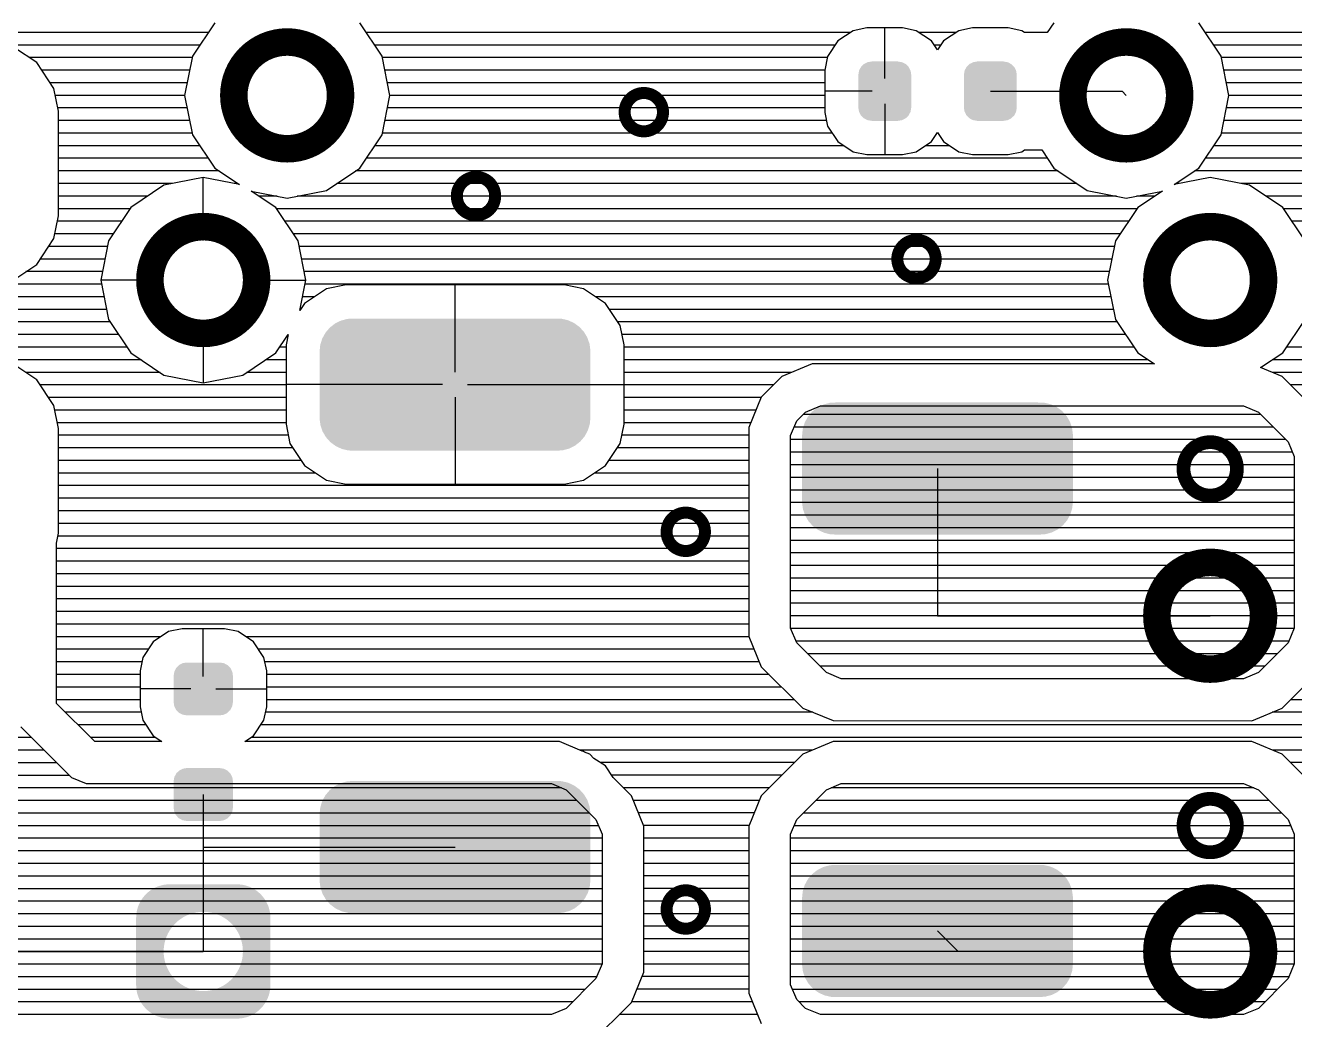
# Model space of a CAD drawing. Extents: x 295 to 953, y 10 to 290.
# Drawn here: x 609.67 to 648.09, y 200.65 to 230.74 of the extents above; entities that cross this region are included whole.
import ezdxf

# ---------------------------------------------------------------- set-up
doc = ezdxf.new("R2010")
doc.units = 0
doc.header["$LTSCALE"] = 5
doc.header["$MEASUREMENT"] = 0
doc.layers.get('0').update_dxf_attribs({"linetype": 'CONTINUOUS', "lineweight": 25})

msp = doc.modelspace()

# ---------------------------------------------------------------- linework, layer by layer
for p, q in [((615.204, 230.528), (609.347, 230.528)), ((615.403, 230.818), (614.727, 229.812)), ((620.472, 229.812), (619.797, 230.818)), ((634.651, 230.528), (619.995, 230.528)), ((634.732, 230.579), (634.265, 230.269)), ((635.143, 230.665), (634.732, 230.579)), ((636.225, 230.665), (635.143, 230.665)), ((635.687, 229.131), (635.687, 230.665)), ((636.637, 230.579), (636.225, 230.665)), ((637.104, 230.269), (636.637, 230.579)), ((637.851, 230.528), (636.718, 230.528)), ((637.932, 230.579), (637.465, 230.269)), ((638.344, 230.665), (637.932, 230.579)), ((639.426, 230.665), (638.344, 230.665)), ((639.837, 230.579), (639.426, 230.665)), ((639.919, 230.528), (639.837, 230.579)), ((640.604, 230.528), (639.919, 230.528)), ((640.604, 230.528), (639.919, 230.528)), ((640.803, 230.818), (640.604, 230.528)), ((645.872, 229.812), (645.197, 230.818)), ((679.639, 230.528), (645.395, 230.528)), ((614.95, 230.147), (609.347, 230.147)), ((634.183, 230.147), (620.249, 230.147)), ((634.265, 230.269), (633.95, 229.802)), ((637.282, 230), (637.104, 230.269)), ((637.379, 230.147), (637.191, 230.147)), ((637.465, 230.269), (637.282, 230)), ((679.416, 230.147), (645.649, 230.147)), ((610.018, 229.619), (609.347, 230.066)), ((614.722, 229.766), (609.799, 229.766)), ((614.727, 229.812), (614.493, 228.623)), ((620.706, 228.623), (620.472, 229.812)), ((633.945, 229.766), (620.477, 229.766)), ((633.95, 229.802), (633.868, 229.385)), ((646.106, 228.623), (645.872, 229.812)), ((679.339, 229.766), (645.877, 229.766)), ((610.536, 228.836), (610.018, 229.619)), ((614.646, 229.385), (610.175, 229.385)), ((633.868, 229.385), (620.554, 229.385)), ((633.868, 229.385), (633.868, 228.11)), ((662.062, 229.385), (645.954, 229.385)), ((614.569, 229.004), (610.429, 229.004)), ((633.868, 229.004), (620.63, 229.004)), ((661.143, 229.004), (646.03, 229.004)), ((610.678, 228.145), (610.536, 228.836)), ((614.493, 228.623), (610.582, 228.623)), ((614.493, 228.623), (614.727, 227.429)), ((620.472, 227.429), (620.706, 228.623)), ((633.868, 228.623), (620.706, 228.623)), ((635.306, 228.75), (633.868, 228.75)), ((638.882, 228.75), (642.87, 228.75)), ((642.87, 228.75), (642.997, 228.623)), ((645.872, 227.429), (646.106, 228.623)), ((660.762, 228.623), (646.106, 228.623)), ((614.569, 228.242), (610.658, 228.242)), ((633.868, 228.242), (620.63, 228.242)), ((635.687, 228.369), (635.687, 226.83)), ((660.462, 228.242), (646.03, 228.242)), ((610.678, 224.981), (610.678, 228.145)), ((614.646, 227.861), (610.678, 227.861)), ((633.919, 227.861), (620.554, 227.861)), ((633.868, 228.11), (633.95, 227.693)), ((660.305, 227.861), (645.954, 227.861)), ((614.722, 227.48), (610.678, 227.48)), ((634.097, 227.48), (620.477, 227.48)), ((633.95, 227.693), (634.265, 227.226)), ((637.104, 227.226), (637.282, 227.495)), ((637.297, 227.48), (637.272, 227.48)), ((637.282, 227.495), (637.465, 227.226)), ((660.147, 227.48), (645.877, 227.48)), ((614.95, 227.099), (610.678, 227.099)), ((614.727, 227.429), (615.403, 226.423)), ((619.797, 226.423), (620.472, 227.429)), ((634.458, 227.099), (620.249, 227.099)), ((634.265, 227.226), (634.732, 226.916)), ((636.637, 226.916), (637.104, 227.226)), ((637.658, 227.099), (636.911, 227.099)), ((637.465, 227.226), (637.932, 226.916)), ((645.197, 226.423), (645.872, 227.429)), ((660.142, 227.099), (645.649, 227.099)), ((615.204, 226.718), (610.678, 226.718)), ((640.604, 226.718), (619.995, 226.718)), ((634.732, 226.916), (635.143, 226.83)), ((635.143, 226.83), (636.225, 226.83)), ((636.225, 226.83), (636.637, 226.916)), ((637.932, 226.916), (638.344, 226.83)), ((638.344, 226.83), (639.426, 226.83)), ((639.426, 226.83), (639.837, 226.916)), ((639.837, 226.916), (639.919, 226.972)), ((639.919, 226.972), (640.437, 226.972)), ((640.437, 226.972), (640.803, 226.423)), ((660.142, 226.718), (645.395, 226.718)), ((615.535, 226.337), (610.678, 226.337)), ((615.403, 226.423), (616.149, 225.926)), ((618.791, 225.748), (619.797, 226.423)), ((640.935, 226.337), (619.665, 226.337)), ((640.803, 226.423), (641.808, 225.748)), ((644.45, 225.926), (645.197, 226.423)), ((660.142, 226.337), (645.065, 226.337)), ((614.122, 225.956), (610.678, 225.956)), ((615.057, 226.139), (613.868, 225.905)), ((615.057, 224.234), (615.057, 226.139)), ((616.149, 225.926), (615.057, 226.139)), ((616.104, 225.956), (615.997, 225.956)), ((641.504, 225.956), (619.096, 225.956)), ((645.537, 226.139), (644.45, 225.926)), ((644.602, 225.956), (644.496, 225.956)), ((646.731, 225.905), (645.537, 226.139)), ((660.142, 225.956), (646.477, 225.956)), ((613.376, 225.575), (610.678, 225.575)), ((613.868, 225.905), (612.863, 225.23)), ((617.257, 225.23), (616.51, 225.727)), ((616.51, 225.727), (617.597, 225.514)), ((617.297, 225.575), (616.744, 225.575)), ((617.597, 225.514), (618.791, 225.748)), ((642.697, 225.575), (617.902, 225.575)), ((641.808, 225.748), (642.997, 225.514)), ((642.997, 225.514), (644.089, 225.727)), ((643.856, 225.575), (643.302, 225.575)), ((644.089, 225.727), (643.343, 225.23)), ((647.737, 225.23), (646.731, 225.905)), ((660.142, 225.575), (647.224, 225.575)), ((612.837, 225.194), (610.678, 225.194)), ((612.863, 225.23), (612.187, 224.224)), ((617.932, 224.224), (617.257, 225.23)), ((643.317, 225.194), (617.282, 225.194)), ((643.343, 225.23), (642.667, 224.224)), ((648.412, 224.224), (647.737, 225.23)), ((660.142, 225.194), (647.762, 225.194)), ((610.536, 224.29), (610.678, 224.981)), ((612.583, 224.813), (610.643, 224.813)), ((643.063, 224.813), (617.536, 224.813)), ((660.142, 224.813), (648.016, 224.813)), ((612.329, 224.432), (610.566, 224.432)), ((642.809, 224.432), (617.79, 224.432)), ((610.018, 223.507), (610.536, 224.29)), ((612.156, 224.051), (610.378, 224.051)), ((612.187, 224.224), (611.953, 223.035)), ((618.166, 223.035), (617.932, 224.224)), ((642.636, 224.051), (617.963, 224.051)), ((642.667, 224.224), (642.433, 223.035)), ((612.08, 223.67), (610.124, 223.67)), ((642.56, 223.67), (618.039, 223.67)), ((609.23, 222.984), (610.018, 223.507)), ((612.004, 223.289), (609.688, 223.289)), ((642.484, 223.289), (618.115, 223.289)), ((611.979, 222.908), (608.839, 222.908)), ((613.858, 223.035), (611.953, 223.035)), ((611.953, 223.035), (612.187, 221.841)), ((616.261, 223.035), (618.166, 223.035)), ((617.983, 222.116), (618.166, 223.035)), ((642.459, 222.908), (618.141, 222.908)), ((619.38, 222.888), (618.791, 222.771)), ((625.979, 222.888), (619.38, 222.888)), ((622.677, 220.251), (622.677, 222.888)), ((626.568, 222.771), (625.979, 222.888)), ((642.433, 223.035), (642.667, 221.841)), ((612.055, 222.527), (583.307, 222.527)), ((618.425, 222.527), (618.064, 222.527)), ((618.791, 222.771), (618.125, 222.324)), ((627.234, 222.324), (626.568, 222.771)), ((642.535, 222.527), (626.934, 222.527)), ((612.131, 222.146), (583.307, 222.146)), ((618.125, 222.324), (617.983, 222.116)), ((618.004, 222.146), (617.988, 222.146)), ((627.681, 221.658), (627.234, 222.324)), ((642.611, 222.146), (627.356, 222.146)), ((612.243, 221.765), (583.307, 221.765)), ((612.187, 221.841), (612.863, 220.835)), ((615.057, 221.831), (615.057, 219.926)), ((642.723, 221.765), (627.61, 221.765)), ((642.667, 221.841), (643.343, 220.835)), ((647.737, 220.835), (648.412, 221.841)), ((612.497, 221.384), (583.307, 221.384)), ((617.257, 220.835), (617.628, 221.389)), ((617.628, 221.389), (617.562, 221.069)), ((617.628, 221.384), (617.623, 221.384)), ((627.798, 221.069), (627.681, 221.658)), ((642.977, 221.384), (627.732, 221.384)), ((612.751, 221.003), (583.307, 221.003)), ((617.562, 221.003), (617.369, 221.003)), ((617.562, 221.069), (617.562, 218.676)), ((627.798, 218.676), (627.798, 221.069)), ((643.231, 221.003), (627.798, 221.003)), ((656.728, 221.003), (647.849, 221.003)), ((613.183, 220.622), (608.839, 220.622)), ((610.018, 220.017), (609.23, 220.541)), ((612.863, 220.835), (613.868, 220.16)), ((616.251, 220.16), (617.257, 220.835)), ((617.562, 220.622), (616.937, 220.622)), ((643.663, 220.622), (627.798, 220.622)), ((643.343, 220.835), (643.856, 220.495)), ((647.061, 220.383), (647.737, 220.835)), ((656.728, 220.622), (647.417, 220.622)), ((613.757, 220.241), (609.688, 220.241)), ((613.868, 220.16), (615.057, 219.926)), ((615.057, 219.926), (616.251, 220.16)), ((617.562, 220.241), (616.363, 220.241)), ((632.873, 220.241), (627.798, 220.241)), ((633.487, 220.495), (632.568, 220.114)), ((643.856, 220.495), (633.487, 220.495)), ((647.716, 220.114), (647.061, 220.383)), ((656.779, 220.241), (647.412, 220.241)), ((610.536, 219.235), (610.018, 220.017)), ((617.562, 219.86), (610.124, 219.86)), ((622.296, 219.87), (617.562, 219.87)), ((623.058, 219.87), (627.798, 219.87)), ((632.314, 219.86), (627.798, 219.86)), ((632.568, 220.114), (631.948, 219.494)), ((648.971, 218.859), (647.716, 220.114)), ((656.957, 219.86), (647.97, 219.86)), ((617.562, 219.479), (610.378, 219.479)), ((622.677, 219.489), (622.677, 216.858)), ((631.943, 219.479), (627.798, 219.479)), ((631.948, 219.494), (631.567, 218.575)), ((610.678, 218.544), (610.536, 219.235)), ((617.562, 219.098), (610.566, 219.098)), ((631.786, 219.098), (627.798, 219.098)), ((633.025, 218.773), (633.289, 219.037)), ((633.289, 219.037), (633.736, 219.225)), ((633.736, 219.225), (646.548, 219.225)), ((646.548, 219.225), (646.995, 219.037)), ((646.995, 219.037), (647.894, 218.138)), ((617.562, 218.717), (610.643, 218.717)), ((617.562, 218.676), (617.678, 218.087)), ((627.681, 218.087), (627.798, 218.676)), ((631.628, 218.717), (627.798, 218.717)), ((632.837, 218.326), (633.025, 218.773)), ((647.066, 218.966), (633.218, 218.966)), ((610.678, 215.379), (610.678, 218.544)), ((617.633, 218.336), (610.678, 218.336)), ((631.567, 218.336), (627.727, 218.336)), ((631.567, 218.575), (631.567, 212.25)), ((632.837, 212.499), (632.837, 218.326)), ((647.447, 218.585), (632.949, 218.585)), ((617.77, 217.955), (610.678, 217.955)), ((617.678, 218.087), (618.125, 217.417)), ((627.234, 217.417), (627.681, 218.087)), ((631.567, 217.955), (627.589, 217.955)), ((647.828, 218.204), (632.837, 218.204)), ((647.894, 218.138), (648.082, 217.691)), ((618.024, 217.574), (610.678, 217.574)), ((631.567, 217.574), (627.335, 217.574)), ((648.021, 217.823), (632.837, 217.823)), ((648.082, 217.691), (648.077, 212.499)), ((618.466, 217.193), (610.678, 217.193)), ((618.125, 217.417), (618.791, 216.975)), ((626.568, 216.975), (627.234, 217.417)), ((631.567, 217.193), (626.894, 217.193)), ((648.082, 217.442), (632.837, 217.442)), ((637.282, 217.33), (637.282, 212.875)), ((631.567, 216.812), (610.678, 216.812)), ((618.791, 216.975), (619.38, 216.858)), ((619.38, 216.858), (625.979, 216.858)), ((625.979, 216.858), (626.568, 216.975)), ((648.082, 217.061), (632.837, 217.061)), ((631.567, 216.431), (610.678, 216.431)), ((648.082, 216.68), (632.837, 216.68)), ((631.567, 216.05), (610.678, 216.05)), ((648.082, 216.299), (632.837, 216.299)), ((631.567, 215.669), (610.678, 215.669)), ((648.082, 215.918), (632.837, 215.918)), ((648.082, 215.537), (632.837, 215.537)), ((610.617, 215.075), (610.678, 215.379)), ((631.567, 215.288), (610.658, 215.288)), ((648.082, 215.156), (632.837, 215.156)), ((610.612, 210.223), (610.617, 215.075)), ((631.567, 214.907), (610.617, 214.907)), ((648.082, 214.775), (632.837, 214.775)), ((631.567, 214.526), (610.617, 214.526)), ((648.082, 214.394), (632.837, 214.394)), ((631.567, 214.145), (610.617, 214.145)), ((648.082, 214.013), (632.837, 214.013)), ((631.567, 213.764), (610.617, 213.764)), ((648.082, 213.632), (632.837, 213.632)), ((631.567, 213.383), (610.617, 213.383)), ((648.082, 213.251), (632.837, 213.251)), ((631.567, 213.002), (610.617, 213.002)), ((648.082, 212.87), (632.837, 212.87)), ((637.282, 212.875), (645.537, 212.875)), ((631.567, 212.621), (610.617, 212.621)), ((614.422, 212.479), (614.006, 212.397)), ((615.697, 212.479), (614.422, 212.479)), ((615.057, 211.041), (615.057, 212.479)), ((616.114, 212.397), (615.697, 212.479)), ((633.025, 212.052), (632.837, 212.499)), ((648.077, 212.489), (632.842, 212.489)), ((648.077, 212.499), (647.894, 212.052)), ((613.772, 212.24), (610.617, 212.24)), ((613.538, 212.083), (613.228, 211.615)), ((614.006, 212.397), (613.538, 212.083)), ((616.581, 212.083), (616.114, 212.397)), ((631.572, 212.24), (616.347, 212.24)), ((616.891, 211.615), (616.581, 212.083)), ((631.567, 212.25), (631.948, 211.331)), ((647.92, 212.108), (633, 212.108)), ((613.386, 211.859), (610.617, 211.859)), ((631.73, 211.859), (616.734, 211.859)), ((633.924, 211.153), (633.025, 212.052)), ((647.569, 211.727), (633.345, 211.727)), ((647.894, 212.052), (646.995, 211.153)), ((613.198, 211.478), (610.617, 211.478)), ((613.228, 211.615), (613.142, 211.204)), ((616.977, 211.204), (616.891, 211.615)), ((631.887, 211.478), (616.921, 211.478)), ((631.948, 211.331), (633.203, 210.076)), ((647.188, 211.346), (633.726, 211.346)), ((647.716, 210.076), (648.971, 211.331)), ((613.142, 211.097), (610.617, 211.097)), ((613.142, 211.204), (613.142, 210.122)), ((616.977, 210.122), (616.977, 211.204)), ((632.187, 211.097), (616.977, 211.097)), ((634.371, 210.97), (633.924, 211.153)), ((646.548, 210.965), (634.371, 210.97)), ((646.995, 211.153), (646.548, 210.965)), ((613.142, 210.716), (610.617, 210.716)), ((614.676, 210.66), (613.142, 210.66)), ((615.438, 210.66), (616.977, 210.66)), ((632.568, 210.716), (616.977, 210.716)), ((611.775, 209.065), (610.612, 210.223)), ((613.142, 210.335), (610.617, 210.335)), ((632.949, 210.335), (616.977, 210.335)), ((677.358, 210.335), (647.97, 210.335)), ((613.178, 209.954), (610.886, 209.954)), ((613.142, 210.122), (613.228, 209.71)), ((616.891, 209.71), (616.977, 210.122)), ((633.508, 209.954), (616.942, 209.954)), ((633.203, 210.076), (634.122, 209.7)), ((646.797, 209.695), (647.716, 210.076)), ((677.272, 209.954), (647.412, 209.954)), ((609.53, 209.512), (611.064, 207.978)), ((613.32, 209.573), (611.267, 209.573)), ((613.228, 209.71), (613.538, 209.243)), ((616.581, 209.243), (616.891, 209.71)), ((677.231, 209.573), (616.8, 209.573)), ((634.122, 209.7), (646.797, 209.695)), ((609.85, 209.187), (601.092, 209.187)), ((613.614, 209.192), (611.648, 209.192)), ((613.807, 209.065), (611.775, 209.065)), ((613.538, 209.243), (613.807, 209.065)), ((616.312, 209.065), (616.581, 209.243)), ((625.842, 209.065), (616.312, 209.065)), ((677.231, 209.192), (616.505, 209.192)), ((626.528, 208.781), (625.842, 209.065)), ((634.122, 209.065), (633.203, 208.684)), ((646.797, 209.065), (634.122, 209.065)), ((647.716, 208.684), (646.797, 209.065)), ((610.231, 208.806), (601.092, 208.806)), ((633.508, 208.811), (626.457, 208.811)), ((626.568, 208.77), (626.528, 208.781)), ((626.599, 208.75), (626.568, 208.77)), ((626.761, 208.684), (626.599, 208.75)), ((626.883, 208.557), (626.761, 208.684)), ((633.203, 208.684), (631.948, 207.429)), ((677.231, 208.811), (647.412, 208.811)), ((648.971, 207.429), (647.716, 208.684)), ((610.612, 208.425), (601.092, 208.425)), ((627.234, 208.328), (626.883, 208.557)), ((632.949, 208.43), (627.081, 208.43)), ((627.468, 207.978), (627.234, 208.328)), ((677.231, 208.43), (647.97, 208.43)), ((610.993, 208.044), (601.092, 208.044)), ((611.064, 207.978), (611.511, 207.795)), ((632.568, 208.049), (627.422, 208.049)), ((628.016, 207.429), (627.468, 207.978)), ((625.898, 207.663), (601.092, 207.663)), ((611.511, 207.795), (625.593, 207.795)), ((625.593, 207.795), (626.04, 207.607)), ((626.04, 207.607), (626.939, 206.708)), ((632.187, 207.668), (627.777, 207.668)), ((633.025, 206.708), (633.924, 207.607)), ((633.924, 207.607), (634.371, 207.795)), ((646.853, 207.663), (634.066, 207.663)), ((634.371, 207.795), (645.537, 207.795)), ((645.537, 207.795), (646.548, 207.795)), ((646.548, 207.795), (646.995, 207.607)), ((646.995, 207.607), (647.894, 206.708)), ((626.365, 207.282), (601.092, 207.282)), ((615.057, 207.465), (615.057, 205.89)), ((628.397, 206.51), (628.016, 207.429)), ((631.887, 207.287), (628.077, 207.287)), ((631.948, 207.429), (631.567, 206.51)), ((647.32, 207.282), (633.599, 207.282)), ((626.746, 206.901), (601.092, 206.901)), ((626.939, 206.708), (627.127, 206.261)), ((631.73, 206.906), (628.235, 206.906)), ((632.837, 206.261), (633.025, 206.708)), ((647.701, 206.901), (633.218, 206.901)), ((647.894, 206.708), (648.082, 206.261)), ((627.015, 206.52), (601.092, 206.52)), ((631.572, 206.525), (628.392, 206.525)), ((628.397, 202.09), (628.397, 206.51)), ((631.567, 206.51), (631.567, 201.455)), ((647.97, 206.52), (632.949, 206.52)), ((627.127, 206.139), (601.087, 206.139)), ((627.127, 206.261), (627.127, 202.339)), ((631.567, 206.144), (628.397, 206.144)), ((632.837, 201.704), (632.837, 206.261)), ((648.082, 206.139), (632.837, 206.139)), ((648.082, 206.261), (648.082, 202.339)), ((627.127, 205.758), (601.087, 205.758)), ((615.057, 205.89), (615.057, 202.715)), ((615.057, 205.89), (615.072, 205.875)), ((615.072, 205.875), (622.677, 205.875)), ((631.567, 205.763), (628.397, 205.763)), ((648.082, 205.758), (632.837, 205.758)), ((627.127, 205.377), (601.087, 205.377)), ((631.567, 205.382), (628.397, 205.382)), ((648.082, 205.377), (632.837, 205.377)), ((627.127, 204.996), (601.087, 204.996)), ((631.567, 205.001), (628.397, 205.001)), ((648.082, 204.996), (632.837, 204.996)), ((627.127, 204.615), (601.087, 204.615)), ((631.567, 204.62), (628.397, 204.62)), ((648.082, 204.615), (632.837, 204.615)), ((627.127, 204.234), (601.087, 204.234)), ((631.567, 204.239), (628.397, 204.239)), ((648.082, 204.234), (632.837, 204.234)), ((627.127, 203.853), (601.087, 203.853)), ((631.567, 203.858), (628.397, 203.858)), ((648.082, 203.853), (632.837, 203.853)), ((627.127, 203.472), (601.148, 203.472)), ((631.567, 203.477), (628.397, 203.477)), ((648.082, 203.472), (632.837, 203.472)), ((637.907, 202.715), (637.282, 203.335)), ((627.127, 203.091), (601.341, 203.091)), ((631.567, 203.096), (628.397, 203.096)), ((648.082, 203.091), (632.837, 203.091)), ((627.127, 202.71), (601.722, 202.71)), ((604.262, 202.715), (615.057, 202.715)), ((631.567, 202.715), (628.397, 202.715)), ((648.082, 202.71), (632.837, 202.71)), ((645.537, 202.715), (637.907, 202.715)), ((627.122, 202.329), (602.103, 202.329)), ((627.127, 202.339), (626.939, 201.892)), ((628.016, 201.171), (628.397, 202.09)), ((631.567, 202.334), (628.397, 202.334)), ((648.077, 202.329), (632.837, 202.329)), ((648.082, 202.339), (647.894, 201.892)), ((626.965, 201.948), (602.484, 201.948)), ((626.939, 201.892), (626.04, 200.993)), ((631.567, 201.953), (628.336, 201.953)), ((647.92, 201.948), (632.837, 201.948)), ((647.894, 201.892), (646.995, 200.993)), ((626.619, 201.567), (602.865, 201.567)), ((631.567, 201.572), (628.179, 201.572)), ((631.567, 201.455), (631.948, 200.536)), ((633.025, 201.257), (632.837, 201.704)), ((647.574, 201.567), (632.898, 201.567)), ((626.238, 201.186), (603.246, 201.186)), ((626.04, 200.993), (625.593, 200.805)), ((626.761, 199.916), (628.016, 201.171)), ((631.679, 201.191), (628.021, 201.191)), ((633.289, 200.993), (633.025, 201.257)), ((647.193, 201.186), (633.091, 201.186)), ((633.736, 200.81), (633.289, 200.993)), ((646.995, 200.993), (646.548, 200.805)), ((625.593, 200.805), (603.891, 200.81)), ((631.836, 200.81), (627.65, 200.81)), ((646.172, 200.81), (633.736, 200.81)), ((646.548, 200.805), (646.172, 200.81))]:
    msp.add_line(p, q)
for points, const_width in [([(619.213, 228.623, -1), (615.982, 228.623, -1)], 0.833), ([(644.613, 228.623, -1), (641.382, 228.623, -1)], 0.833), ([(628.973, 228.115, -1), (627.812, 228.115, -1)], 0.363), ([(623.893, 225.575, -1), (622.732, 225.575, -1)], 0.363), ([(616.673, 223.035, -1), (613.442, 223.035, -1)], 0.833), ([(647.153, 223.035, -1), (643.922, 223.035, -1)], 0.833), ([(637.228, 223.67, -1), (636.067, 223.67, -1)], 0.363), ([(646.345, 217.32, -1), (644.729, 217.32, -1)], 0.417), ([(630.243, 215.415, -1), (629.082, 215.415, -1)], 0.363), ([(647.153, 212.875, -1), (643.922, 212.875, -1)], 0.833), ([(646.345, 206.525, -1), (644.729, 206.525, -1)], 0.417), ([(630.243, 203.985, -1), (629.082, 203.985, -1)], 0.363), ([(647.153, 202.715, -1), (643.922, 202.715, -1)], 0.833)]:
    msp.add_lwpolyline(points, format="xyb", close=True, dxfattribs=dict(const_width=const_width))
for points in [[(636.47, 229.362), (636.464, 229.375), (634.906, 229.362), (634.908, 229.375)], [(636.464, 229.375), (636.415, 229.476), (634.908, 229.375), (634.962, 229.476)], [(636.415, 229.476), (636.404, 229.488), (634.962, 229.476), (634.968, 229.488)], [(636.404, 229.488), (636.326, 229.567), (634.968, 229.488), (635.051, 229.567)], [(636.326, 229.567), (636.31, 229.575), (635.051, 229.567), (635.059, 229.575)], [(636.31, 229.575), (636.214, 229.626), (635.059, 229.575), (635.165, 229.626)], [(636.214, 229.626), (636.188, 229.63), (635.165, 229.626), (635.174, 229.63)], [(636.188, 229.63), (636.088, 229.646), (635.174, 229.63), (635.286, 229.646)], [(636.088, 229.646), (636.088, 229.649), (635.286, 229.646), (635.286, 229.649)], [(639.665, 229.362), (639.659, 229.375), (638.101, 229.362), (638.103, 229.375)], [(639.659, 229.375), (639.61, 229.476), (638.103, 229.375), (638.157, 229.476)], [(639.61, 229.476), (639.599, 229.488), (638.157, 229.476), (638.163, 229.488)], [(639.599, 229.488), (639.522, 229.567), (638.163, 229.488), (638.246, 229.567)], [(639.522, 229.567), (639.506, 229.575), (638.246, 229.567), (638.255, 229.575)], [(639.506, 229.575), (639.409, 229.626), (638.255, 229.575), (638.36, 229.626)], [(639.409, 229.626), (639.383, 229.63), (638.36, 229.626), (638.369, 229.63)], [(639.383, 229.63), (639.284, 229.646), (638.369, 229.63), (638.481, 229.646)], [(639.284, 229.646), (639.284, 229.649), (638.481, 229.646), (638.481, 229.649)], [(636.487, 229.25), (636.47, 229.362), (634.887, 229.25), (634.906, 229.362)], [(636.487, 229.248), (636.487, 229.25), (634.887, 229.248), (634.887, 229.25)], [(636.487, 228.252), (636.487, 229.248), (634.887, 228.252), (634.887, 229.248)], [(639.682, 229.25), (639.665, 229.362), (638.082, 229.25), (638.101, 229.362)], [(639.682, 229.248), (639.682, 229.25), (638.082, 229.248), (638.082, 229.25)], [(639.682, 228.252), (639.682, 229.248), (638.082, 228.252), (638.082, 229.248)], [(636.487, 228.25), (636.487, 228.252), (634.887, 228.25), (634.887, 228.252)], [(636.468, 228.138), (636.487, 228.25), (634.904, 228.138), (634.887, 228.25)], [(639.682, 228.25), (639.682, 228.252), (638.082, 228.25), (638.082, 228.252)], [(639.663, 228.138), (639.682, 228.25), (638.099, 228.138), (638.082, 228.25)], [(636.466, 228.125), (636.468, 228.138), (634.91, 228.125), (634.904, 228.138)], [(636.412, 228.024), (636.466, 228.125), (634.959, 228.024), (634.91, 228.125)], [(636.406, 228.012), (636.412, 228.024), (634.97, 228.012), (634.959, 228.024)], [(636.323, 227.933), (636.406, 228.012), (635.048, 227.933), (634.97, 228.012)], [(636.315, 227.925), (636.323, 227.933), (635.064, 227.925), (635.048, 227.933)], [(636.209, 227.874), (636.315, 227.925), (635.16, 227.874), (635.064, 227.925)], [(636.2, 227.87), (636.209, 227.874), (635.186, 227.87), (635.16, 227.874)], [(636.088, 227.854), (636.2, 227.87), (635.286, 227.854), (635.186, 227.87)], [(636.088, 227.851), (636.088, 227.854), (635.286, 227.851), (635.286, 227.854)], [(639.661, 228.125), (639.663, 228.138), (638.106, 228.125), (638.099, 228.138)], [(639.608, 228.024), (639.661, 228.125), (638.155, 228.024), (638.106, 228.125)], [(639.602, 228.012), (639.608, 228.024), (638.166, 228.012), (638.155, 228.024)], [(639.519, 227.933), (639.602, 228.012), (638.243, 227.933), (638.166, 228.012)], [(639.51, 227.925), (639.519, 227.933), (638.259, 227.925), (638.243, 227.933)], [(639.404, 227.874), (639.51, 227.925), (638.356, 227.874), (638.259, 227.925)], [(639.395, 227.87), (639.404, 227.874), (638.382, 227.87), (638.356, 227.874)], [(639.284, 227.854), (639.395, 227.87), (638.481, 227.854), (638.382, 227.87)], [(639.284, 227.851), (639.284, 227.854), (638.481, 227.851), (638.481, 227.854)], [(626.447, 221.613), (626.306, 221.717), (618.911, 221.613), (619.044, 221.717)], [(626.306, 221.717), (626.285, 221.733), (619.044, 221.717), (619.075, 221.733)], [(626.285, 221.733), (626.124, 221.807), (619.075, 221.733), (619.225, 221.807)], [(626.124, 221.807), (626.102, 221.817), (619.225, 221.807), (619.262, 221.817)], [(626.102, 221.817), (625.924, 221.859), (619.262, 221.817), (619.419, 221.859)], [(625.924, 221.859), (625.906, 221.863), (619.419, 221.859), (619.491, 221.863)], [(625.906, 221.863), (625.705, 221.869), (619.491, 221.863), (619.592, 221.869)], [(619.65, 221.869), (619.62, 221.871), (619.592, 221.869), (619.62, 221.871)], [(626.685, 221.29), (626.596, 221.44), (618.673, 221.29), (618.755, 221.44)], [(626.596, 221.44), (626.582, 221.464), (618.755, 221.44), (618.775, 221.464)], [(626.582, 221.464), (626.465, 221.593), (618.775, 221.464), (618.886, 221.593)], [(626.465, 221.593), (626.447, 221.613), (618.886, 221.593), (618.911, 221.613)], [(626.776, 220.9), (626.754, 221.071), (618.581, 220.9), (618.598, 221.071)], [(626.754, 221.071), (626.75, 221.1), (618.598, 221.071), (618.607, 221.1)], [(626.75, 221.1), (626.694, 221.264), (618.607, 221.1), (618.658, 221.264)], [(626.694, 221.264), (626.685, 221.29), (618.658, 221.264), (618.673, 221.29)], [(626.777, 220.871), (626.776, 220.9), (618.578, 220.871), (618.581, 220.9)], [(626.777, 220.868), (626.777, 220.871), (618.578, 220.868), (618.578, 220.871)], [(626.777, 218.872), (626.777, 220.868), (618.578, 218.872), (618.578, 220.868)], [(641.187, 218.924), (641.07, 219.053), (633.38, 218.924), (633.491, 219.053)], [(641.07, 219.053), (641.052, 219.073), (633.491, 219.053), (633.516, 219.073)], [(641.052, 219.073), (640.911, 219.177), (633.516, 219.073), (633.649, 219.177)], [(640.911, 219.177), (640.89, 219.193), (633.649, 219.177), (633.68, 219.193)], [(640.89, 219.193), (640.729, 219.267), (633.68, 219.193), (633.83, 219.267)], [(640.729, 219.267), (640.707, 219.277), (633.83, 219.267), (633.867, 219.277)], [(640.707, 219.277), (640.529, 219.319), (633.867, 219.277), (634.024, 219.319)], [(640.529, 219.319), (640.511, 219.323), (634.024, 219.319), (634.096, 219.323)], [(640.511, 219.323), (640.31, 219.329), (634.096, 219.323), (634.197, 219.329)], [(634.255, 219.329), (634.225, 219.331), (634.197, 219.329), (634.225, 219.331)], [(626.777, 218.869), (626.777, 218.872), (618.578, 218.869), (618.578, 218.872)], [(626.774, 218.84), (626.777, 218.869), (618.578, 218.84), (618.578, 218.869)], [(626.756, 218.669), (626.774, 218.84), (618.6, 218.669), (618.578, 218.84)], [(626.747, 218.64), (626.756, 218.669), (618.604, 218.64), (618.6, 218.669)], [(626.696, 218.477), (626.747, 218.64), (618.66, 218.477), (618.604, 218.64)], [(641.355, 218.56), (641.299, 218.724), (633.212, 218.56), (633.263, 218.724)], [(641.299, 218.724), (641.29, 218.75), (633.263, 218.724), (633.278, 218.75)], [(641.29, 218.75), (641.201, 218.9), (633.278, 218.75), (633.36, 218.9)], [(641.201, 218.9), (641.187, 218.924), (633.36, 218.9), (633.38, 218.924)], [(626.682, 218.45), (626.696, 218.477), (618.67, 218.45), (618.66, 218.477)], [(626.599, 218.3), (626.682, 218.45), (618.758, 218.3), (618.67, 218.45)], [(626.579, 218.277), (626.599, 218.3), (618.772, 218.277), (618.758, 218.3)], [(626.469, 218.147), (626.579, 218.277), (618.889, 218.147), (618.772, 218.277)], [(641.382, 218.331), (641.381, 218.36), (633.183, 218.331), (633.186, 218.36)], [(641.382, 218.328), (641.382, 218.331), (633.183, 218.328), (633.183, 218.331)], [(641.382, 216.332), (641.382, 218.328), (633.183, 216.332), (633.183, 218.328)], [(641.381, 218.36), (641.359, 218.531), (633.186, 218.36), (633.203, 218.531)], [(641.359, 218.531), (641.355, 218.56), (633.203, 218.531), (633.212, 218.56)], [(626.443, 218.127), (626.469, 218.147), (618.907, 218.127), (618.889, 218.147)], [(626.31, 218.023), (626.443, 218.127), (619.049, 218.023), (618.907, 218.127)], [(626.279, 218.008), (626.31, 218.023), (619.069, 218.008), (619.049, 218.023)], [(626.13, 217.933), (626.279, 218.008), (619.231, 217.933), (619.069, 218.008)], [(626.092, 217.923), (626.13, 217.933), (619.252, 217.923), (619.231, 217.933)], [(625.935, 217.881), (626.092, 217.923), (619.43, 217.881), (619.252, 217.923)], [(625.863, 217.877), (625.935, 217.881), (619.448, 217.877), (619.43, 217.881)], [(625.762, 217.871), (625.863, 217.877), (619.65, 217.871), (619.448, 217.877)], [(625.734, 217.87), (625.762, 217.871), (625.734, 217.87), (625.705, 217.871)], [(641.382, 216.329), (641.382, 216.332), (633.183, 216.329), (633.183, 216.332)], [(641.379, 216.3), (641.382, 216.329), (633.183, 216.3), (633.183, 216.329)], [(641.361, 216.129), (641.379, 216.3), (633.205, 216.129), (633.183, 216.3)], [(641.352, 216.1), (641.361, 216.129), (633.209, 216.1), (633.205, 216.129)], [(641.301, 215.937), (641.352, 216.1), (633.265, 215.937), (633.209, 216.1)], [(641.287, 215.91), (641.301, 215.937), (633.275, 215.91), (633.265, 215.937)], [(641.204, 215.76), (641.287, 215.91), (633.363, 215.76), (633.275, 215.91)], [(641.184, 215.737), (641.204, 215.76), (633.377, 215.737), (633.363, 215.76)], [(641.074, 215.607), (641.184, 215.737), (633.494, 215.607), (633.377, 215.737)], [(641.048, 215.587), (641.074, 215.607), (633.512, 215.587), (633.494, 215.607)], [(640.915, 215.483), (641.048, 215.587), (633.654, 215.483), (633.512, 215.587)], [(640.884, 215.468), (640.915, 215.483), (633.674, 215.468), (633.654, 215.483)], [(640.735, 215.393), (640.884, 215.468), (633.836, 215.393), (633.674, 215.468)], [(640.697, 215.383), (640.735, 215.393), (633.857, 215.383), (633.836, 215.393)], [(640.54, 215.341), (640.697, 215.383), (634.035, 215.341), (633.857, 215.383)], [(640.468, 215.337), (640.54, 215.341), (634.053, 215.337), (634.035, 215.341)], [(640.367, 215.331), (640.468, 215.337), (634.255, 215.331), (634.053, 215.337)], [(640.339, 215.33), (640.367, 215.331), (640.339, 215.33), (640.31, 215.331)], [(615.872, 211.299), (615.795, 211.38), (614.239, 211.299), (614.322, 211.38)], [(615.795, 211.38), (615.78, 211.388), (614.322, 211.38), (614.33, 211.388)], [(615.78, 211.388), (615.683, 211.439), (614.33, 211.388), (614.436, 211.439)], [(615.683, 211.439), (615.658, 211.443), (614.436, 211.439), (614.444, 211.443)], [(615.658, 211.443), (615.557, 211.46), (614.444, 211.443), (614.557, 211.46)], [(615.956, 210.259), (615.956, 211.061), (614.158, 210.259), (614.158, 211.061)], [(615.954, 211.061), (615.938, 211.174), (614.16, 211.061), (614.179, 211.174)], [(615.938, 211.174), (615.931, 211.187), (614.179, 211.174), (614.181, 211.187)], [(615.931, 211.187), (615.883, 211.288), (614.181, 211.187), (614.234, 211.288)], [(615.883, 211.288), (615.872, 211.299), (614.234, 211.288), (614.239, 211.299)], [(615.936, 210.146), (615.954, 210.259), (614.177, 210.146), (614.16, 210.259)], [(615.934, 210.134), (615.936, 210.146), (614.183, 210.134), (614.177, 210.146)], [(615.881, 210.032), (615.934, 210.134), (614.231, 210.032), (614.183, 210.134)], [(615.875, 210.021), (615.881, 210.032), (614.242, 210.021), (614.231, 210.032)], [(615.792, 209.94), (615.875, 210.021), (614.319, 209.94), (614.242, 210.021)], [(615.784, 209.932), (615.792, 209.94), (614.334, 209.932), (614.319, 209.94)], [(615.678, 209.881), (615.784, 209.932), (614.432, 209.881), (614.334, 209.932)], [(615.67, 209.877), (615.678, 209.881), (614.456, 209.877), (614.432, 209.881)], [(615.557, 209.86), (615.67, 209.877), (614.557, 209.86), (614.456, 209.877)], [(615.78, 208.193), (615.683, 208.244), (614.33, 208.193), (614.436, 208.244)], [(615.683, 208.244), (615.658, 208.248), (614.436, 208.244), (614.444, 208.248)], [(615.658, 208.248), (615.557, 208.265), (614.444, 208.248), (614.557, 208.265)], [(615.956, 207.063), (615.956, 207.866), (614.158, 207.063), (614.158, 207.866)], [(615.954, 207.866), (615.938, 207.979), (614.16, 207.866), (614.179, 207.979)], [(615.938, 207.979), (615.931, 207.991), (614.179, 207.979), (614.181, 207.991)], [(615.931, 207.991), (615.883, 208.093), (614.181, 207.991), (614.234, 208.093)], [(615.883, 208.093), (615.872, 208.104), (614.234, 208.093), (614.239, 208.104)], [(615.872, 208.104), (615.795, 208.185), (614.239, 208.104), (614.322, 208.185)], [(615.795, 208.185), (615.78, 208.193), (614.322, 208.185), (614.33, 208.193)], [(626.102, 207.822), (625.924, 207.864), (619.262, 207.822), (619.419, 207.864)], [(625.924, 207.864), (625.906, 207.868), (619.419, 207.864), (619.491, 207.868)], [(625.906, 207.868), (625.705, 207.874), (619.491, 207.868), (619.592, 207.874)], [(619.65, 207.874), (619.62, 207.875), (619.592, 207.874), (619.62, 207.875)], [(626.596, 207.445), (626.582, 207.468), (618.755, 207.445), (618.775, 207.468)], [(626.582, 207.468), (626.465, 207.598), (618.775, 207.468), (618.886, 207.598)], [(626.465, 207.598), (626.447, 207.618), (618.886, 207.598), (618.911, 207.618)], [(626.447, 207.618), (626.306, 207.722), (618.911, 207.618), (619.044, 207.722)], [(626.306, 207.722), (626.285, 207.737), (619.044, 207.722), (619.075, 207.737)], [(626.285, 207.737), (626.124, 207.812), (619.075, 207.737), (619.225, 207.812)], [(626.124, 207.812), (626.102, 207.822), (619.225, 207.812), (619.262, 207.822)], [(626.754, 207.076), (626.75, 207.104), (618.598, 207.076), (618.607, 207.104)], [(626.75, 207.104), (626.694, 207.268), (618.607, 207.104), (618.658, 207.268)], [(626.694, 207.268), (626.685, 207.295), (618.658, 207.268), (618.673, 207.295)], [(626.685, 207.295), (626.596, 207.445), (618.673, 207.295), (618.755, 207.445)], [(615.936, 206.951), (615.954, 207.063), (614.177, 206.951), (614.16, 207.063)], [(615.934, 206.938), (615.936, 206.951), (614.183, 206.938), (614.177, 206.951)], [(615.881, 206.836), (615.934, 206.938), (614.231, 206.836), (614.183, 206.938)], [(615.875, 206.826), (615.881, 206.836), (614.242, 206.826), (614.231, 206.836)], [(615.792, 206.745), (615.875, 206.826), (614.319, 206.745), (614.242, 206.826)], [(615.784, 206.737), (615.792, 206.745), (614.334, 206.737), (614.319, 206.745)], [(615.678, 206.686), (615.784, 206.737), (614.432, 206.686), (614.334, 206.737)], [(626.777, 206.876), (626.776, 206.905), (618.578, 206.876), (618.581, 206.905)], [(626.777, 206.873), (626.777, 206.876), (618.578, 206.873), (618.578, 206.876)], [(626.777, 204.877), (626.777, 206.873), (618.578, 204.877), (618.578, 206.873)], [(626.776, 206.905), (626.754, 207.076), (618.581, 206.905), (618.598, 207.076)], [(615.67, 206.682), (615.678, 206.686), (614.456, 206.682), (614.432, 206.686)], [(615.557, 206.665), (615.67, 206.682), (614.557, 206.665), (614.456, 206.682)], [(641.052, 205.078), (640.911, 205.182), (633.516, 205.078), (633.649, 205.182)], [(640.911, 205.182), (640.89, 205.197), (633.649, 205.182), (633.68, 205.197)], [(640.89, 205.197), (640.729, 205.272), (633.68, 205.197), (633.83, 205.272)], [(640.729, 205.272), (640.707, 205.282), (633.83, 205.272), (633.867, 205.282)], [(640.707, 205.282), (640.529, 205.324), (633.867, 205.282), (634.024, 205.324)], [(640.529, 205.324), (640.511, 205.328), (634.024, 205.324), (634.096, 205.328)], [(640.511, 205.328), (640.31, 205.334), (634.096, 205.328), (634.197, 205.334)], [(634.255, 205.334), (634.225, 205.335), (634.197, 205.334), (634.225, 205.335)], [(626.777, 204.874), (626.777, 204.877), (618.578, 204.874), (618.578, 204.877)], [(626.774, 204.845), (626.777, 204.874), (618.578, 204.845), (618.578, 204.874)], [(626.756, 204.674), (626.774, 204.845), (618.6, 204.674), (618.578, 204.845)], [(641.29, 204.755), (641.201, 204.905), (633.278, 204.755), (633.36, 204.905)], [(641.201, 204.905), (641.187, 204.928), (633.36, 204.905), (633.38, 204.928)], [(641.187, 204.928), (641.07, 205.058), (633.38, 204.928), (633.491, 205.058)], [(641.07, 205.058), (641.052, 205.078), (633.491, 205.058), (633.516, 205.078)], [(616.853, 204.382), (616.817, 204.422), (613.261, 204.382), (613.297, 204.422)], [(616.817, 204.422), (616.81, 204.43), (613.297, 204.422), (613.304, 204.43)], [(616.81, 204.43), (616.772, 204.468), (613.304, 204.43), (613.342, 204.468)], [(616.772, 204.468), (616.764, 204.475), (613.342, 204.468), (613.35, 204.475)], [(616.764, 204.475), (616.724, 204.511), (613.35, 204.475), (613.39, 204.511)], [(616.724, 204.511), (616.716, 204.518), (613.39, 204.511), (613.398, 204.518)], [(616.716, 204.518), (616.674, 204.55), (613.398, 204.518), (613.441, 204.55)], [(616.674, 204.55), (616.665, 204.557), (613.441, 204.55), (613.449, 204.557)], [(616.665, 204.557), (616.621, 204.587), (613.449, 204.557), (613.494, 204.587)], [(616.621, 204.587), (616.611, 204.592), (613.494, 204.587), (613.502, 204.592)], [(616.611, 204.592), (616.566, 204.62), (613.502, 204.592), (613.549, 204.62)], [(616.566, 204.62), (616.556, 204.625), (613.549, 204.62), (613.558, 204.625)], [(616.556, 204.625), (616.508, 204.649), (613.558, 204.625), (613.606, 204.649)], [(616.508, 204.649), (616.498, 204.654), (613.606, 204.649), (613.615, 204.654)], [(616.498, 204.654), (616.449, 204.675), (613.615, 204.654), (613.665, 204.675)], [(616.449, 204.675), (616.439, 204.679), (613.665, 204.675), (613.675, 204.679)], [(616.439, 204.679), (616.389, 204.697), (613.675, 204.679), (613.726, 204.697)], [(616.389, 204.697), (616.378, 204.7), (613.726, 204.697), (613.735, 204.7)], [(616.378, 204.7), (616.327, 204.715), (613.735, 204.7), (613.788, 204.715)], [(616.327, 204.715), (616.316, 204.717), (613.788, 204.715), (613.797, 204.717)], [(616.316, 204.717), (616.265, 204.729), (613.797, 204.717), (613.851, 204.729)], [(616.265, 204.729), (616.253, 204.731), (613.851, 204.729), (613.86, 204.731)], [(616.253, 204.731), (616.201, 204.739), (613.86, 204.731), (613.915, 204.739)], [(616.201, 204.739), (616.188, 204.74), (613.915, 204.739), (613.923, 204.74)], [(616.188, 204.74), (616.137, 204.745), (613.923, 204.74), (613.98, 204.745)], [(616.137, 204.745), (616.118, 204.746), (613.98, 204.745), (613.987, 204.746)], [(616.118, 204.746), (616.073, 204.747), (613.987, 204.746), (614.041, 204.747)], [(626.747, 204.645), (626.756, 204.674), (618.604, 204.645), (618.6, 204.674)], [(626.696, 204.481), (626.747, 204.645), (618.66, 204.481), (618.604, 204.645)], [(626.682, 204.455), (626.696, 204.481), (618.67, 204.455), (618.66, 204.481)], [(626.599, 204.305), (626.682, 204.455), (618.758, 204.305), (618.67, 204.455)], [(641.381, 204.365), (641.359, 204.536), (633.186, 204.365), (633.203, 204.536)], [(641.359, 204.536), (641.355, 204.564), (633.203, 204.536), (633.212, 204.564)], [(641.355, 204.564), (641.299, 204.728), (633.212, 204.564), (633.263, 204.728)], [(641.299, 204.728), (641.29, 204.755), (633.263, 204.728), (633.278, 204.755)], [(617.056, 203.985), (617.042, 204.037), (613.057, 203.985), (613.073, 204.037)], [(617.042, 204.037), (617.038, 204.047), (613.073, 204.037), (613.075, 204.047)], [(617.038, 204.047), (617.021, 204.098), (613.075, 204.047), (613.094, 204.098)], [(617.021, 204.098), (617.017, 204.107), (613.094, 204.098), (613.097, 204.107)], [(617.017, 204.107), (616.996, 204.157), (613.097, 204.107), (613.119, 204.157)], [(616.996, 204.157), (616.991, 204.166), (613.119, 204.157), (613.123, 204.166)], [(616.991, 204.166), (616.967, 204.214), (613.123, 204.166), (613.148, 204.214)], [(616.967, 204.214), (616.961, 204.223), (613.148, 204.214), (613.152, 204.223)], [(616.961, 204.223), (616.935, 204.27), (613.152, 204.223), (613.18, 204.27)], [(616.935, 204.27), (616.929, 204.279), (613.18, 204.27), (613.185, 204.279)], [(616.929, 204.279), (616.899, 204.323), (613.185, 204.279), (613.216, 204.323)], [(616.899, 204.323), (616.892, 204.332), (613.216, 204.323), (613.222, 204.332)], [(616.892, 204.332), (616.86, 204.374), (613.222, 204.332), (613.255, 204.374)], [(616.86, 204.374), (616.853, 204.382), (613.255, 204.374), (613.261, 204.382)], [(626.579, 204.281), (626.599, 204.305), (618.772, 204.281), (618.758, 204.305)], [(626.469, 204.152), (626.579, 204.281), (618.889, 204.152), (618.772, 204.281)], [(626.443, 204.132), (626.469, 204.152), (618.907, 204.132), (618.889, 204.152)], [(626.31, 204.028), (626.443, 204.132), (619.049, 204.028), (618.907, 204.132)], [(626.279, 204.012), (626.31, 204.028), (619.069, 204.012), (619.049, 204.028)], [(626.13, 203.938), (626.279, 204.012), (619.231, 203.938), (619.069, 204.012)], [(641.382, 204.336), (641.381, 204.365), (633.183, 204.336), (633.186, 204.365)], [(641.382, 204.333), (641.382, 204.336), (633.183, 204.333), (633.183, 204.336)], [(641.382, 202.337), (641.382, 204.333), (633.183, 202.337), (633.183, 204.333)], [(614.422, 203.731), (614.459, 203.754), (613.025, 203.731), (613.026, 203.754)], [(614.399, 203.717), (614.422, 203.731), (613.025, 203.717), (613.025, 203.731)], [(614.342, 203.677), (614.399, 203.717), (613.025, 203.677), (613.025, 203.717)], [(614.287, 203.634), (614.342, 203.677), (613.025, 203.634), (613.025, 203.677)], [(614.235, 203.588), (614.287, 203.634), (613.025, 203.588), (613.025, 203.634)], [(614.459, 203.754), (614.52, 203.787), (613.026, 203.754), (613.027, 203.787)], [(614.538, 203.795), (614.583, 203.816), (613.027, 203.795), (613.029, 203.816)], [(614.52, 203.787), (614.538, 203.795), (613.027, 203.787), (613.027, 203.795)], [(614.583, 203.816), (614.648, 203.842), (613.029, 203.816), (613.032, 203.842)], [(614.648, 203.842), (614.7, 203.859), (613.032, 203.842), (613.033, 203.859)], [(614.7, 203.859), (614.714, 203.864), (613.033, 203.859), (613.034, 203.864)], [(614.714, 203.864), (614.782, 203.882), (613.034, 203.864), (613.037, 203.882)], [(614.782, 203.882), (614.85, 203.896), (613.037, 203.882), (613.039, 203.896)], [(614.85, 203.896), (614.919, 203.906), (613.039, 203.896), (613.041, 203.906)], [(614.919, 203.906), (614.989, 203.912), (613.041, 203.906), (613.042, 203.912)], [(617.072, 203.914), (617.071, 203.923), (613.042, 203.914), (613.043, 203.923)], [(614.989, 203.912), (615.059, 203.914), (613.042, 203.912), (613.042, 203.914)], [(617.071, 203.923), (617.059, 203.975), (613.043, 203.923), (613.055, 203.975)], [(617.059, 203.975), (617.056, 203.985), (613.055, 203.975), (613.057, 203.985)], [(617.073, 203.912), (617.072, 203.914), (615.113, 203.912), (615.059, 203.914)], [(617.073, 203.912), (617.073, 203.912), (615.128, 203.912), (615.113, 203.912)], [(617.074, 203.906), (617.073, 203.912), (615.198, 203.906), (615.128, 203.912)], [(617.075, 203.895), (617.074, 203.906), (615.267, 203.895), (615.198, 203.906)], [(617.077, 203.881), (617.075, 203.895), (615.335, 203.881), (615.267, 203.895)], [(617.08, 203.863), (617.077, 203.881), (615.403, 203.863), (615.335, 203.881)], [(617.082, 203.849), (617.08, 203.863), (615.446, 203.849), (615.403, 203.863)], [(617.083, 203.841), (617.082, 203.849), (615.469, 203.841), (615.446, 203.849)], [(617.085, 203.815), (617.083, 203.841), (615.534, 203.815), (615.469, 203.841)], [(617.088, 203.785), (617.085, 203.815), (615.597, 203.785), (615.534, 203.815)], [(617.088, 203.785), (617.088, 203.785), (615.598, 203.785), (615.597, 203.785)], [(617.089, 203.752), (617.088, 203.785), (615.658, 203.752), (615.598, 203.785)], [(617.089, 203.731), (617.089, 203.752), (615.693, 203.731), (615.658, 203.752)], [(617.089, 203.716), (617.089, 203.731), (615.718, 203.716), (615.693, 203.731)], [(617.089, 203.675), (617.089, 203.716), (615.775, 203.675), (615.718, 203.716)], [(617.089, 203.632), (617.089, 203.675), (615.829, 203.632), (615.775, 203.675)], [(617.089, 203.585), (617.089, 203.632), (615.881, 203.585), (615.829, 203.632)], [(626.092, 203.928), (626.13, 203.938), (619.252, 203.928), (619.231, 203.938)], [(625.935, 203.886), (626.092, 203.928), (619.43, 203.886), (619.252, 203.928)], [(625.863, 203.882), (625.935, 203.886), (619.448, 203.882), (619.43, 203.886)], [(625.762, 203.876), (625.863, 203.882), (619.65, 203.876), (619.448, 203.882)], [(625.734, 203.874), (625.762, 203.876), (625.734, 203.874), (625.705, 203.876)], [(614.186, 203.538), (614.235, 203.588), (613.025, 203.538), (613.025, 203.588)], [(614.139, 203.486), (614.186, 203.538), (613.025, 203.486), (613.025, 203.538)], [(614.096, 203.431), (614.139, 203.486), (613.025, 203.431), (613.025, 203.486)], [(614.056, 203.374), (614.096, 203.431), (613.025, 203.374), (613.025, 203.431)], [(614.019, 203.315), (614.056, 203.374), (613.025, 203.315), (613.025, 203.374)], [(613.986, 203.253), (614.019, 203.315), (613.025, 203.253), (613.025, 203.315)], [(613.956, 203.19), (613.986, 203.253), (613.025, 203.19), (613.025, 203.253)], [(617.089, 203.536), (617.089, 203.585), (615.931, 203.536), (615.881, 203.585)], [(617.089, 203.484), (617.089, 203.536), (615.977, 203.484), (615.931, 203.536)], [(617.089, 203.429), (617.089, 203.484), (616.02, 203.429), (615.977, 203.484)], [(617.089, 203.372), (617.089, 203.429), (616.06, 203.372), (616.02, 203.429)], [(617.089, 203.312), (617.089, 203.372), (616.097, 203.312), (616.06, 203.372)], [(617.089, 203.251), (617.089, 203.312), (616.13, 203.251), (616.097, 203.312)], [(617.089, 203.187), (617.089, 203.251), (616.159, 203.187), (616.13, 203.251)], [(613.931, 203.125), (613.956, 203.19), (613.025, 203.125), (613.025, 203.19)], [(613.909, 203.059), (613.931, 203.125), (613.025, 203.059), (613.025, 203.125)], [(613.891, 202.992), (613.909, 203.059), (613.025, 202.992), (613.025, 203.059)], [(613.876, 202.923), (613.891, 202.992), (613.025, 202.923), (613.025, 202.992)], [(613.866, 202.854), (613.876, 202.923), (613.025, 202.854), (613.025, 202.923)], [(617.089, 203.123), (617.089, 203.187), (616.185, 203.123), (616.159, 203.187)], [(617.089, 203.056), (617.089, 203.123), (616.206, 203.056), (616.185, 203.123)], [(617.089, 202.989), (617.089, 203.056), (616.224, 202.989), (616.206, 203.056)], [(617.089, 202.92), (617.089, 202.989), (616.238, 202.92), (616.224, 202.989)], [(617.089, 202.851), (617.089, 202.92), (616.248, 202.851), (616.238, 202.92)], [(613.86, 202.785), (613.866, 202.854), (613.025, 202.785), (613.025, 202.854)], [(613.858, 202.715), (613.86, 202.785), (613.025, 202.715), (613.025, 202.785)], [(613.86, 202.648), (613.858, 202.715), (613.025, 202.648), (613.025, 202.715)], [(613.866, 202.579), (613.86, 202.648), (613.025, 202.579), (613.025, 202.648)], [(613.876, 202.51), (613.866, 202.579), (613.025, 202.51), (613.025, 202.579)], [(613.89, 202.441), (613.876, 202.51), (613.025, 202.441), (613.025, 202.51)], [(617.089, 202.438), (617.089, 202.507), (616.224, 202.438), (616.238, 202.507)], [(617.089, 202.507), (617.089, 202.576), (616.238, 202.507), (616.248, 202.576)], [(617.089, 202.782), (617.089, 202.851), (616.254, 202.782), (616.248, 202.851)], [(617.089, 202.576), (617.089, 202.645), (616.248, 202.576), (616.254, 202.645)], [(617.089, 202.715), (617.089, 202.782), (616.256, 202.715), (616.254, 202.782)], [(617.089, 202.645), (617.089, 202.715), (616.254, 202.645), (616.256, 202.715)], [(613.908, 202.374), (613.89, 202.441), (613.025, 202.374), (613.025, 202.441)], [(613.93, 202.307), (613.908, 202.374), (613.025, 202.307), (613.025, 202.374)], [(613.955, 202.243), (613.93, 202.307), (613.025, 202.243), (613.025, 202.307)], [(613.985, 202.179), (613.955, 202.243), (613.025, 202.179), (613.025, 202.243)], [(614.018, 202.118), (613.985, 202.179), (613.025, 202.118), (613.025, 202.179)], [(614.054, 202.058), (614.018, 202.118), (613.025, 202.058), (613.025, 202.118)], [(617.089, 202.056), (617.089, 202.115), (616.058, 202.056), (616.095, 202.115)], [(617.089, 202.115), (617.089, 202.177), (616.095, 202.115), (616.128, 202.177)], [(617.089, 202.177), (617.089, 202.24), (616.128, 202.177), (616.158, 202.24)], [(617.089, 202.24), (617.089, 202.305), (616.158, 202.24), (616.184, 202.305)], [(617.089, 202.305), (617.089, 202.371), (616.184, 202.305), (616.206, 202.371)], [(617.089, 202.371), (617.089, 202.438), (616.206, 202.371), (616.224, 202.438)], [(641.382, 202.334), (641.382, 202.337), (633.183, 202.334), (633.183, 202.337)], [(641.379, 202.305), (641.382, 202.334), (633.183, 202.305), (633.183, 202.334)], [(641.361, 202.134), (641.379, 202.305), (633.205, 202.134), (633.183, 202.305)], [(641.352, 202.105), (641.361, 202.134), (633.209, 202.105), (633.205, 202.134)], [(641.301, 201.941), (641.352, 202.105), (633.265, 201.941), (633.209, 202.105)], [(614.094, 202.001), (614.054, 202.058), (613.025, 202.001), (613.025, 202.058)], [(614.137, 201.946), (614.094, 202.001), (613.025, 201.946), (613.025, 202.001)], [(614.184, 201.894), (614.137, 201.946), (613.025, 201.894), (613.025, 201.946)], [(614.233, 201.845), (614.184, 201.894), (613.025, 201.845), (613.025, 201.894)], [(614.285, 201.798), (614.233, 201.845), (613.025, 201.798), (613.025, 201.845)], [(614.339, 201.755), (614.285, 201.798), (613.025, 201.755), (613.025, 201.798)], [(614.397, 201.714), (614.339, 201.755), (613.025, 201.714), (613.025, 201.755)], [(614.422, 201.699), (614.397, 201.714), (613.025, 201.699), (613.025, 201.714)], [(617.089, 201.699), (617.089, 201.713), (615.693, 201.699), (615.715, 201.713)], [(617.089, 201.713), (617.089, 201.753), (615.715, 201.713), (615.772, 201.753)], [(617.089, 201.753), (617.089, 201.796), (615.772, 201.753), (615.827, 201.796)], [(617.089, 201.796), (617.089, 201.842), (615.827, 201.796), (615.879, 201.842)], [(617.089, 201.842), (617.089, 201.892), (615.879, 201.842), (615.929, 201.892)], [(617.089, 201.892), (617.089, 201.944), (615.929, 201.892), (615.975, 201.944)], [(617.089, 201.944), (617.089, 201.999), (615.975, 201.944), (616.018, 201.999)], [(617.089, 201.999), (617.089, 202.056), (616.018, 201.999), (616.058, 202.056)], [(641.287, 201.915), (641.301, 201.941), (633.275, 201.915), (633.265, 201.941)], [(641.204, 201.765), (641.287, 201.915), (633.363, 201.765), (633.275, 201.915)], [(641.184, 201.741), (641.204, 201.765), (633.377, 201.741), (633.363, 201.765)], [(641.074, 201.612), (641.184, 201.741), (633.494, 201.612), (633.377, 201.741)], [(614.456, 201.678), (614.422, 201.699), (613.026, 201.678), (613.025, 201.699)], [(614.516, 201.645), (614.456, 201.678), (613.027, 201.645), (613.026, 201.678)], [(614.581, 201.615), (614.517, 201.645), (613.029, 201.615), (613.027, 201.645)], [(614.645, 201.589), (614.581, 201.615), (613.031, 201.589), (613.029, 201.615)], [(614.669, 201.581), (614.645, 201.589), (613.032, 201.581), (613.031, 201.589)], [(614.712, 201.567), (614.669, 201.581), (613.034, 201.567), (613.032, 201.581)], [(614.779, 201.549), (614.712, 201.567), (613.037, 201.549), (613.034, 201.567)], [(614.847, 201.535), (614.779, 201.549), (613.039, 201.535), (613.037, 201.549)], [(614.916, 201.524), (614.847, 201.535), (613.04, 201.524), (613.039, 201.535)], [(614.986, 201.518), (614.916, 201.524), (613.041, 201.518), (613.04, 201.524)], [(615.056, 201.516), (615.001, 201.518), (613.042, 201.516), (613.041, 201.518)], [(617.071, 201.507), (617.072, 201.516), (613.044, 201.507), (613.042, 201.516)], [(617.059, 201.455), (617.071, 201.507), (613.055, 201.455), (613.044, 201.507)], [(617.057, 201.445), (617.059, 201.455), (613.058, 201.445), (613.055, 201.455)], [(617.042, 201.393), (617.057, 201.445), (613.072, 201.393), (613.058, 201.445)], [(617.039, 201.383), (617.042, 201.393), (613.076, 201.383), (613.072, 201.393)], [(617.02, 201.332), (617.039, 201.383), (613.094, 201.332), (613.076, 201.383)], [(617.017, 201.323), (617.02, 201.332), (613.098, 201.323), (613.094, 201.332)], [(616.995, 201.273), (617.017, 201.323), (613.119, 201.273), (613.098, 201.323)], [(617.072, 201.516), (617.073, 201.518), (615.056, 201.516), (615.125, 201.518)], [(617.073, 201.518), (617.074, 201.524), (615.125, 201.518), (615.195, 201.524)], [(617.074, 201.524), (617.075, 201.534), (615.195, 201.524), (615.264, 201.534)], [(617.075, 201.534), (617.077, 201.548), (615.264, 201.534), (615.332, 201.548)], [(617.077, 201.548), (617.08, 201.566), (615.332, 201.548), (615.4, 201.566)], [(617.08, 201.566), (617.081, 201.571), (615.4, 201.566), (615.414, 201.571)], [(617.081, 201.571), (617.083, 201.588), (615.414, 201.571), (615.466, 201.588)], [(617.083, 201.588), (617.085, 201.614), (615.466, 201.588), (615.531, 201.614)], [(617.085, 201.614), (617.087, 201.635), (615.531, 201.614), (615.576, 201.635)], [(617.087, 201.635), (617.087, 201.643), (615.576, 201.635), (615.594, 201.643)], [(617.087, 201.643), (617.088, 201.676), (615.594, 201.643), (615.656, 201.676)], [(617.088, 201.676), (617.089, 201.699), (615.656, 201.676), (615.693, 201.699)], [(641.048, 201.592), (641.074, 201.612), (633.512, 201.592), (633.494, 201.612)], [(640.915, 201.488), (641.048, 201.592), (633.654, 201.488), (633.512, 201.592)], [(640.884, 201.472), (640.915, 201.488), (633.674, 201.472), (633.654, 201.488)], [(640.735, 201.398), (640.884, 201.472), (633.836, 201.398), (633.674, 201.472)], [(640.697, 201.388), (640.735, 201.398), (633.857, 201.388), (633.836, 201.398)], [(640.54, 201.346), (640.697, 201.388), (634.035, 201.346), (633.857, 201.388)], [(640.468, 201.342), (640.54, 201.346), (634.053, 201.342), (634.035, 201.346)], [(640.367, 201.336), (640.468, 201.342), (634.255, 201.336), (634.053, 201.342)], [(640.339, 201.334), (640.367, 201.336), (640.339, 201.334), (640.31, 201.336)], [(616.991, 201.264), (616.995, 201.273), (613.123, 201.264), (613.119, 201.273)], [(616.967, 201.216), (616.991, 201.264), (613.147, 201.216), (613.123, 201.264)], [(616.962, 201.207), (616.967, 201.216), (613.153, 201.207), (613.147, 201.216)], [(616.934, 201.16), (616.962, 201.207), (613.18, 201.16), (613.153, 201.207)], [(616.929, 201.151), (616.934, 201.16), (613.186, 201.151), (613.18, 201.16)], [(616.898, 201.107), (616.929, 201.151), (613.215, 201.107), (613.186, 201.151)], [(616.893, 201.098), (616.898, 201.107), (613.222, 201.098), (613.215, 201.107)], [(616.859, 201.056), (616.893, 201.098), (613.255, 201.056), (613.222, 201.098)], [(616.853, 201.048), (616.859, 201.056), (613.262, 201.048), (613.255, 201.056)], [(616.817, 201.008), (616.853, 201.048), (613.297, 201.008), (613.262, 201.048)], [(616.81, 201), (616.817, 201.008), (613.304, 201), (613.297, 201.008)], [(616.772, 200.962), (616.81, 201), (613.342, 200.962), (613.304, 201)], [(616.765, 200.955), (616.772, 200.962), (613.35, 200.955), (613.342, 200.962)], [(616.724, 200.919), (616.765, 200.955), (613.39, 200.919), (613.35, 200.955)], [(616.716, 200.912), (616.724, 200.919), (613.399, 200.912), (613.39, 200.919)], [(616.673, 200.88), (616.716, 200.912), (613.441, 200.88), (613.399, 200.912)], [(616.665, 200.873), (616.673, 200.88), (613.45, 200.873), (613.441, 200.88)], [(616.62, 200.843), (616.665, 200.873), (613.494, 200.843), (613.45, 200.873)], [(616.612, 200.838), (616.62, 200.843), (613.503, 200.838), (613.494, 200.843)], [(616.565, 200.81), (616.612, 200.838), (613.549, 200.81), (613.503, 200.838)], [(616.556, 200.805), (616.565, 200.81), (613.559, 200.805), (613.549, 200.81)], [(616.508, 200.781), (616.556, 200.805), (613.606, 200.781), (613.559, 200.805)], [(616.499, 200.776), (616.508, 200.781), (613.616, 200.776), (613.606, 200.781)], [(616.449, 200.755), (616.499, 200.776), (613.665, 200.755), (613.616, 200.776)], [(616.44, 200.751), (616.449, 200.755), (613.675, 200.751), (613.665, 200.755)], [(616.388, 200.733), (616.44, 200.751), (613.725, 200.733), (613.675, 200.751)], [(616.379, 200.73), (616.388, 200.733), (613.736, 200.73), (613.725, 200.733)], [(616.326, 200.715), (616.379, 200.73), (613.787, 200.715), (613.736, 200.73)], [(616.317, 200.713), (616.326, 200.715), (613.798, 200.713), (613.787, 200.715)], [(616.263, 200.701), (616.317, 200.713), (613.849, 200.701), (613.798, 200.713)], [(616.254, 200.699), (616.263, 200.701), (613.862, 200.699), (613.849, 200.701)], [(616.199, 200.691), (616.254, 200.699), (613.913, 200.691), (613.862, 200.699)], [(616.191, 200.69), (616.199, 200.691), (613.926, 200.69), (613.913, 200.691)], [(616.134, 200.685), (616.191, 200.69), (613.977, 200.685), (613.926, 200.69)], [(616.127, 200.684), (616.134, 200.685), (613.996, 200.684), (613.977, 200.685)], [(616.073, 200.683), (616.127, 200.684), (614.041, 200.683), (613.996, 200.684)]]:
    msp.add_solid(points)

doc.saveas('drawing.dxf')
